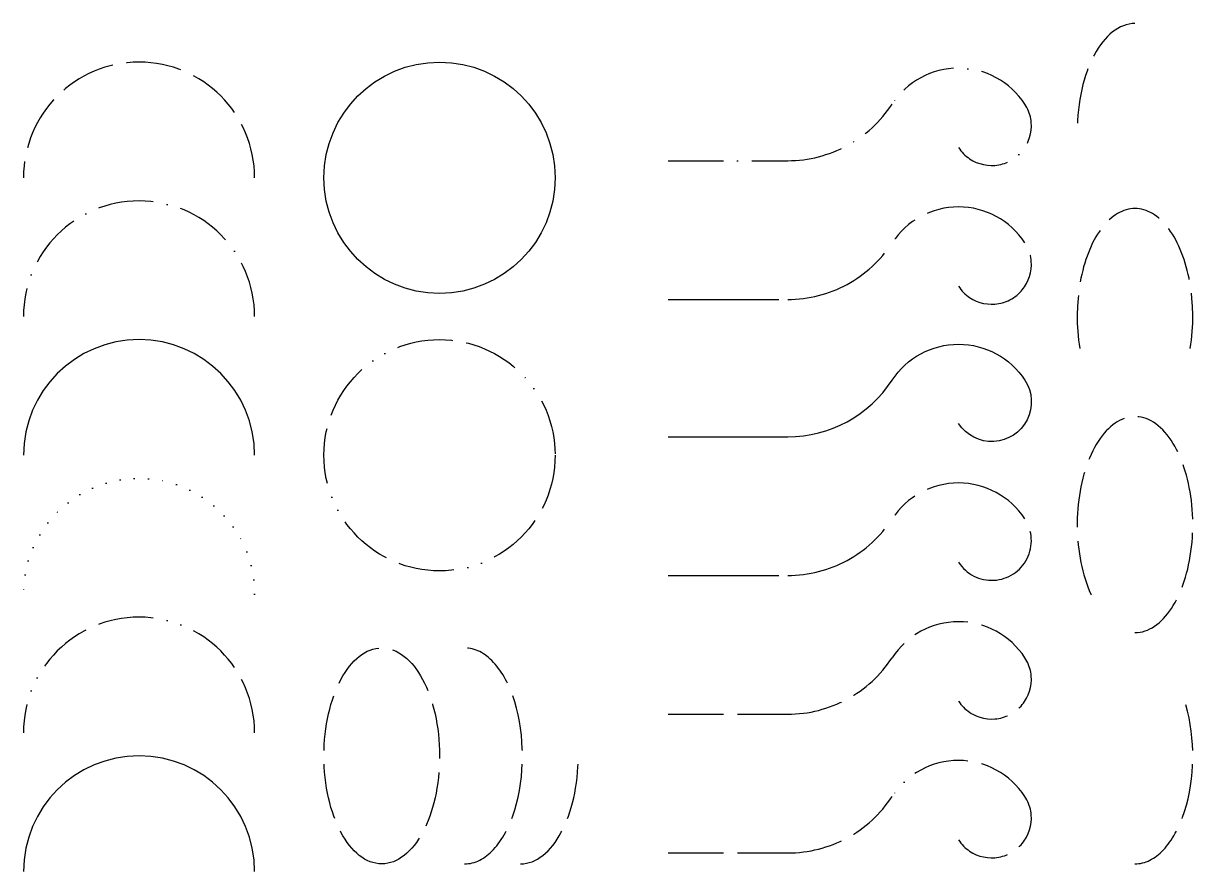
# Paper-space layout 'curve-ltypes' of a CAD drawing. Header units: millimetres. Extents: x 20 to 274, y 18 to 202.
import ezdxf

# ---------------------------------------------------------------- set-up
doc = ezdxf.new("R2010")
doc.units = ezdxf.units.MM
doc.header["$MEASUREMENT"] = 0
for name, pattern in [('ACAD_ISO02W100', [15, 12, -3]), ('ACAD_ISO07W100', [3, 0, -3]), ('ACAD_ISO08W100', [36, 24, -3, 6, -3]), ('ACAD_ISO10W100', [18, 12, -3, 0, -3]), ('ACAD_ISO13W100', [36, 12, -3, 12, -3, 0, -3, 0, -3])]:
    doc.linetypes.add(name, pattern=pattern)
doc.linetypes.add('BATTING', pattern='A,0.0001,-0.1,[134,ltypeshp.shx,S=0.1,R=0,X=-0.1,Y=0],-0.2,[134,ltypeshp.shx,S=0.1,R=180,X=0.1,Y=0],-0.1', length=0.4001)
doc.linetypes.add('TRACKS', pattern='A,0.15,[130,ltypeshp.shx,S=0.25,R=0,X=0,Y=0],0.15', length=0.3)
doc.linetypes.add('ZIGZAG', pattern='A,0.0001,-0.2,[131,ltypeshp.shx,S=0.2,R=0,X=-0.2,Y=0],-0.4,[131,ltypeshp.shx,S=0.2,R=180,X=0.2,Y=0],-0.2', length=0.8001)

psp = doc.layouts.new('curve-ltypes')

# ---------------------------------------------------------------- linework, layer by layer
at = {"linetype": 'ACAD_ISO10W100'}
psp.add_lwpolyline([(159.72, 172.05), (185.61, 172.05, 0.25322), (208.2, 184.28, -0.541139), (236.92, 184.28, -1), (222.56, 174.9, 1.741753)], format="xyb", dxfattribs=at)
at = {"linetype": 'ACAD_ISO08W100'}
for points in [[(159.72, 142.05), (185.61, 142.05, 0.25322), (208.2, 154.28, -0.541139), (236.92, 154.28, -1), (222.56, 144.9, 1.741753)], [(159.72, 82.37), (185.61, 82.37, 0.25322), (208.2, 94.59, -0.541139), (236.92, 94.59, -1), (222.56, 85.21, 1.741753)]]:
    psp.add_lwpolyline(points, format="xyb", dxfattribs=at)
at = {"linetype": 'ZIGZAG', "ltscale": 5}
psp.add_lwpolyline([(159.72, 112.37), (185.61, 112.37, 0.25322), (208.2, 124.59, -0.541139), (236.92, 124.59, -1), (222.56, 115.21, 1.741753)], format="xyb", dxfattribs=at)
at = {"linetype": 'ACAD_ISO02W100'}
psp.add_lwpolyline([(159.72, 52.37), (185.61, 52.37, 0.25322), (208.2, 64.59, -0.541139), (236.92, 64.59, -1), (222.56, 55.21, 1.741753)], format="xyb", dxfattribs=at)
at = {"linetype": 'ACAD_ISO13W100'}
psp.add_lwpolyline([(159.72, 22.37), (185.61, 22.37, 0.25322), (208.2, 34.59, -0.541139), (236.92, 34.59, -1), (222.56, 25.21, 1.741753)], format="xyb", dxfattribs=at)
at = {"linetype": 'BATTING', "ltscale": 5}
psp.add_circle((110.3, 168.36), 25, dxfattribs=at)
at = {"linetype": 'ACAD_ISO13W100'}
psp.add_circle((110.3, 108.36), 25, dxfattribs=at)
at = {"linetype": 'ACAD_ISO02W100'}
psp.add_arc((45.3, 168.36), 25, 0, 180, dxfattribs=at)
at = {"linetype": 'ACAD_ISO10W100'}
psp.add_arc((45.3, 138.36), 25, 0, 180, dxfattribs=at)
at = {"linetype": 'ZIGZAG', "ltscale": 5}
psp.add_arc((45.3, 108.36), 25, 0, 180, dxfattribs=at)
at = {"linetype": 'ACAD_ISO07W100'}
psp.add_arc((45.3, 78.36), 25, 0, 180, dxfattribs=at)
at = {"linetype": 'ACAD_ISO13W100'}
psp.add_arc((45.3, 48.36), 25, 0, 180, dxfattribs=at)
at = {"linetype": 'TRACKS', "ltscale": 5}
psp.add_arc((45.3, 18.36), 25, 0, 180, dxfattribs=at)
at = {"linetype": 'ACAD_ISO02W100'}
for centre, start_param, end_param in [((260.73, 178.36), 3.141593, 4.712389), ((260.73, 138.36), 1.271011, 5.012175), ((260.73, 93.36), 0, 5.457563), ((115.73, 43.36), 0, 3.141593), ((260.73, 43.36), 0, 2.062345), ((127.8, 43.36), 0, 1.570796)]:
    psp.add_ellipse(centre, major_axis=(0, -23.35), ratio=0.53538, start_param=start_param, end_param=end_param, dxfattribs=at)
psp.add_ellipse((97.8, 43.36), major_axis=(0, -23.35), ratio=0.53538, dxfattribs=at)

doc.saveas('drawing.dxf')
